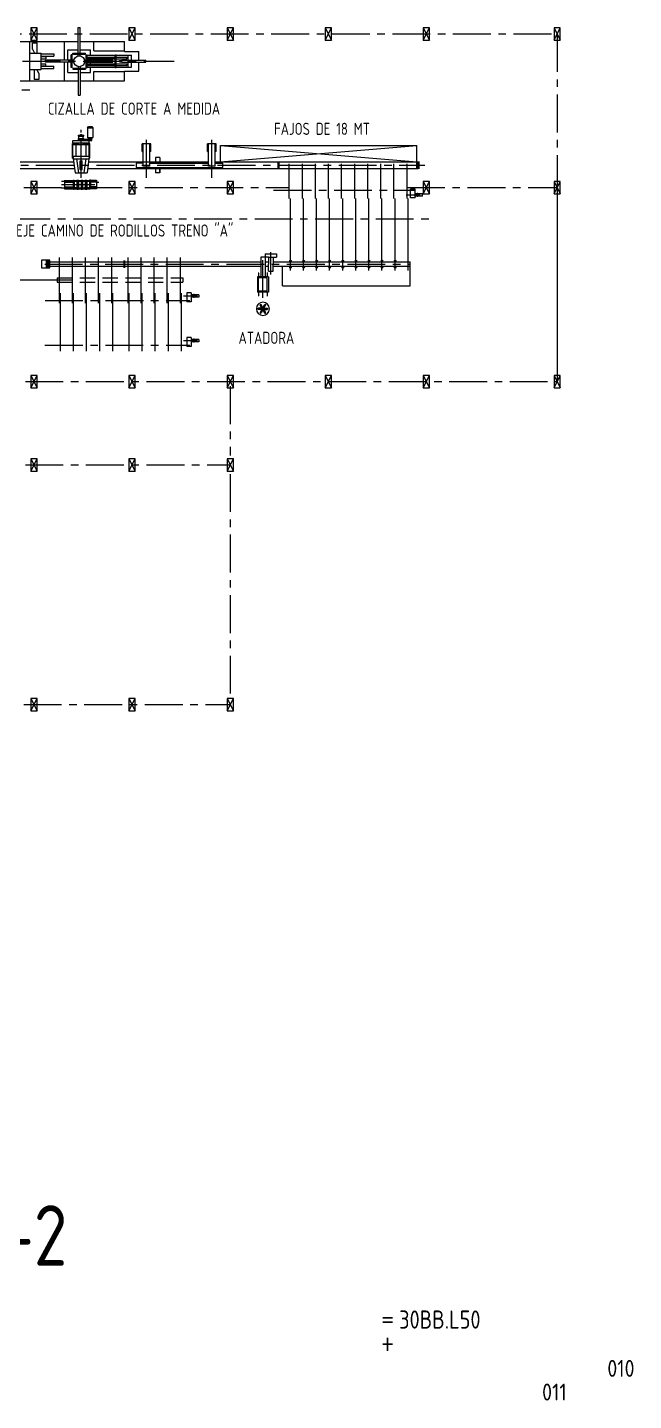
# Model space of a CAD drawing. Extents: x 10 to 414, y 6 to 241.
# Drawn here: x 313.9 to 414, y 5.6 to 232.5 of the extents above; entities that cross this region are included whole.
import ezdxf
from ezdxf.enums import TextEntityAlignment as Align

# ---------------------------------------------------------------- set-up
doc = ezdxf.new("R2010")
doc.units = 0
doc.header["$LTSCALE"] = 5
doc.header["$MEASUREMENT"] = 0
doc.linetypes.add('LINEA-LINEETTA', pattern=[2, 1.25, -0.25, 0.25, -0.25])
doc.linetypes.add('TRATTEGGIATA', pattern=[0.75, 0.5, -0.25])
doc.layers.get('0').update_dxf_attribs({"linetype": 'CONTINUOUS'})
for name, color, linetype in [('1', 7, 'LINEA-LINEETTA'), ('12', 3, 'CONTINUOUS'), ('2', 3, 'CONTINUOUS'), ('7', 7, 'CONTINUOUS'), ('ASSI', 2, 'CONTINUOUS'), ('CART', 7, 'CONTINUOUS'), ('COLONNA', 20, 'CONTINUOUS'), ('FINITURA', 3, 'CONTINUOUS'), ('FUTURO', 6, 'CONTINUOUS'), ('SCRITTE2', 7, 'CONTINUOUS')]:
    doc.layers.add(name, color=color, linetype=linetype)
doc.styles.add('DIN', font='DIN.shx', dxfattribs={"width": 0.85})
doc.styles.add('N', font='ROMANS', dxfattribs={"width": 0.85, "height": 3})

# ---------------------------------------------------------------- blocks, each defined once
blk = doc.blocks.new('COLON2')
at = {"layer": 'COLONNA'}
for p, q in [((-290, 565), (290, -565)), ((-290, -565), (290, 565)), ((-290, 565), (-290, -565)), ((290, 565), (-290, 565)), ((290, -565), (290, 565)), ((-290, -565), (290, -565))]:
    blk.add_line(p, q, dxfattribs=at)

msp = doc.modelspace()

# ---------------------------------------------------------------- linework, layer by layer
at = {"color": 20}
for p, q in [((345.84, 210.29), (378.24, 212.99)), ((345.84, 212.99), (378.24, 210.29)), ((345.84, 210.29), (345.84, 212.99)), ((378.24, 209.21), (378.24, 212.99)), ((317.63, 194.04), (316.25, 194.04)), ((316.25, 194.04), (316.25, 192.77)), ((317.08, 192.77), (317.08, 194.04)), ((321.45, 190.78), (296.5, 190.78)), ((316.25, 192.77), (317.63, 192.77))]:
    msp.add_line(p, q, dxfattribs=at)
at = {"color": 20, "linetype": 'TRATTEGGIATA'}
for p, q in [((318.85, 191.16), (339.57, 191.16)), ((318.85, 190.44), (339.57, 190.44))]:
    msp.add_line(p, q, dxfattribs=at)
at = {"color": 20}
for points, const_width in [([(355.38, 210.38), (355.38, 209.12)], 0.36), ([(378.47, 210.38), (378.47, 209.12)], 0.45), ([(329.94, 194.04), (329.94, 192.78)], 0.36)]:
    msp.add_lwpolyline(points, dxfattribs=dict(at, const_width=const_width))
msp.add_solid([(317.08, 192.77), (317.08, 194.04), (317.63, 192.77), (317.63, 194.04)], dxfattribs=at)
at = {"layer": '1', "color": 20}
for p, q in [((274.21, 231.43), (401.42, 231.43)), ((401.42, 231.43), (401.42, 174.01)), ((322.8, 207.68), (322.8, 215.62)), ((333.6, 207.68), (333.6, 213.99)), ((344.4, 207.68), (344.4, 213.99)), ((319.56, 207.09), (325.06, 207.09)), ((319.56, 206.55), (325.06, 206.55)), ((33.32, 206.05), (357.18, 206.05)), ((319.56, 206.01), (325.06, 206.01)), ((354.57, 205.61), (377.87, 205.61)), ((376.47, 204.84), (378.79, 204.84)), ((376.62, 206.05), (401.42, 206.05)), ((401.42, 205.28), (401.42, 174.01)), ((354.14, 191.72), (354.14, 195.38)), ((316.78, 193.41), (377.17, 193.41)), ((352.82, 187.83), (352.82, 194.8)), ((316.83, 187.38), (340.73, 187.38)), ((339.71, 188.15), (342.03, 188.15)), ((353.26, 186.78), (352.38, 185.26)), ((352.38, 186.78), (353.26, 185.26)), ((353.7, 186.02), (351.94, 186.02)), ((316.82, 180), (340.73, 180)), ((339.71, 180.77), (342.03, 180.77)), ((63.6, 174.01), (401.42, 174.01)), ((347.42, 173.24), (347.42, 161.77)), ((63.6, 160.24), (347.42, 160.24)), ((347.42, 158.71), (347.42, 122.17)), ((33.32, 120.64), (347.42, 120.64))]:
    msp.add_line(p, q, dxfattribs=at)
at = {"layer": '12', "color": 20}
for p, q in [((322.3, 228.24), (322.3, 232.51)), ((322.3, 232.51), (322.66, 232.51)), ((322.66, 228.24), (322.66, 232.51)), ((215.32, 230.17), (322.3, 230.17)), ((314.32, 223.69), (314.32, 230.17)), ((314.78, 228.9), (314.78, 229.96)), ((314.78, 229.96), (315.54, 229.96)), ((315.54, 228.28), (315.54, 229.96)), ((320.05, 227.11), (320.05, 230.17)), ((322.66, 230.17), (329.98, 230.17)), ((324.91, 228.64), (324.91, 230.17)), ((329.98, 228.55), (329.98, 230.17)), ((314.32, 228.28), (316.21, 228.28)), ((314.78, 228.9), (315.1, 228.28)), ((316.21, 225.58), (316.21, 228.28)), ((316.21, 228.13), (318.31, 228.13)), ((316.21, 227.77), (318.31, 227.77)), ((316.21, 227.7), (316.98, 227.7)), ((316.21, 227.34), (316.98, 227.34)), ((321.17, 227.11), (316.9, 227.11)), ((316.9, 226.75), (316.9, 227.11)), ((316.98, 227.7), (316.98, 227.34)), ((318.31, 228.13), (318.31, 227.77)), ((320.59, 228.82), (322.3, 228.82)), ((320.59, 227.11), (320.59, 228.82)), ((321.31, 227.99), (321.17, 227.99)), ((321.17, 225.87), (321.17, 227.99)), ((321.31, 225.87), (321.31, 227.99)), ((321.6, 227.11), (321.31, 227.11)), ((321.43, 228.1), (321.43, 228.24)), ((321.43, 228.24), (323.54, 228.24)), ((321.43, 228.1), (323.54, 228.1)), ((322.3, 227.81), (322.3, 228.1)), ((322.66, 228.82), (324.37, 228.82)), ((322.66, 227.81), (322.66, 228.1)), ((323.37, 227.11), (323.65, 227.11)), ((323.54, 228.1), (323.54, 228.24)), ((323.65, 227.99), (323.8, 227.99)), ((323.65, 225.87), (323.65, 227.99)), ((323.8, 225.87), (323.8, 227.99)), ((323.8, 227.92), (328.42, 227.92)), ((323.8, 227.6), (328.42, 227.6)), ((323.8, 227.47), (328.42, 227.47)), ((323.8, 227.33), (328.42, 227.33)), ((323.8, 227.11), (328.06, 227.11)), ((324.37, 227.92), (324.37, 228.82)), ((324.37, 227.11), (324.37, 227.47)), ((324.91, 228.64), (329.98, 228.64)), ((328.06, 226.75), (328.06, 227.11)), ((328.42, 227.99), (328.57, 227.99)), ((328.42, 225.87), (328.42, 227.99)), ((328.57, 225.87), (328.57, 227.99)), ((328.57, 227.92), (331.09, 227.92)), ((328.57, 227.6), (330.37, 227.6)), ((328.57, 227.33), (330.37, 227.33)), ((329.11, 226.82), (329.11, 227.04)), ((329.11, 227.04), (329.5, 227.04)), ((329.5, 227.11), (333.46, 227.11)), ((329.5, 226.75), (329.5, 227.11)), ((329.98, 228.55), (332.32, 228.55)), ((330.37, 227.33), (330.37, 227.6)), ((330.55, 225.94), (330.55, 227.92)), ((331.09, 225.94), (331.09, 227.92)), ((332.32, 227.11), (332.32, 228.55)), ((333.46, 226.75), (333.46, 227.11)), ((314.32, 225.58), (316.21, 225.58)), ((315.04, 225.58), (315.04, 223.9)), ((315.79, 224.95), (315.47, 225.58)), ((315.79, 224.95), (315.79, 223.9)), ((316.21, 226.52), (316.98, 226.52)), ((316.21, 226.16), (316.98, 226.16)), ((316.21, 226.09), (318.31, 226.09)), ((316.21, 225.73), (318.31, 225.73)), ((321.17, 226.75), (316.9, 226.75)), ((316.98, 226.16), (316.98, 226.52)), ((318.31, 225.73), (318.31, 226.09)), ((320.05, 223.69), (320.05, 226.75)), ((320.59, 225.04), (320.59, 226.75)), ((320.59, 225.04), (322.3, 225.04)), ((321.31, 225.87), (321.17, 225.87)), ((321.6, 226.75), (321.31, 226.75)), ((321.43, 225.76), (321.43, 225.61)), ((321.43, 225.76), (323.54, 225.76)), ((321.43, 225.61), (323.54, 225.61)), ((322.3, 226.05), (322.3, 225.76)), ((322.3, 225.61), (322.3, 221.35)), ((322.66, 226.05), (322.66, 225.76)), ((322.66, 225.61), (322.66, 221.35)), ((322.66, 225.04), (324.37, 225.04)), ((323.37, 226.75), (323.65, 226.75)), ((323.54, 225.76), (323.54, 225.61)), ((323.65, 225.87), (323.8, 225.87)), ((323.8, 226.75), (328.06, 226.75)), ((323.8, 226.52), (328.42, 226.52)), ((323.8, 226.39), (328.42, 226.39)), ((323.8, 226.25), (328.42, 226.25)), ((323.8, 225.94), (328.42, 225.94)), ((324.37, 226.39), (324.37, 226.75)), ((324.37, 225.04), (324.37, 225.94)), ((324.91, 223.69), (324.91, 225.22)), ((324.91, 225.22), (329.98, 225.22)), ((328.42, 225.87), (328.57, 225.87)), ((328.57, 226.52), (330.37, 226.52)), ((328.57, 226.25), (330.37, 226.25)), ((328.57, 225.94), (331.09, 225.94)), ((329.11, 226.82), (329.5, 226.82)), ((329.5, 226.75), (333.46, 226.75)), ((329.98, 223.69), (329.98, 225.31)), ((329.98, 225.31), (332.32, 225.31)), ((330.37, 226.25), (330.37, 226.52)), ((332.32, 225.31), (332.32, 226.75)), ((215.32, 223.69), (322.3, 223.69)), ((315.79, 223.9), (315.04, 223.9)), ((322.66, 223.69), (329.98, 223.69)), ((322.3, 221.35), (322.66, 221.35)), ((323.84, 215.94), (324.02, 216.12)), ((324.02, 216.12), (324.56, 216.12)), ((324.56, 216.12), (324.74, 215.94)), ((321.36, 210.93), (321.36, 213.34)), ((321.36, 213.34), (322.44, 213.34)), ((321.45, 213.45), (321.45, 213.81)), ((321.45, 213.81), (324.15, 213.81)), ((321.45, 213.45), (324.15, 213.45)), ((322.35, 214.53), (322.35, 214.71)), ((322.35, 214.71), (323.25, 214.71)), ((322.35, 214.53), (323.25, 214.53)), ((322.35, 213.81), (322.35, 214.17)), ((322.35, 214.17), (323.25, 214.17)), ((322.35, 214.14), (323.25, 214.14)), ((322.35, 214.03), (324.56, 214.03)), ((322.35, 213.99), (324.56, 213.99)), ((322.35, 213.96), (324.56, 213.96)), ((322.35, 213.85), (323.25, 213.85)), ((322.44, 214.17), (322.44, 214.53)), ((322.44, 213.16), (322.44, 213.45)), ((322.71, 214.8), (322.89, 214.8)), ((322.71, 214.71), (322.71, 214.8)), ((322.89, 214.71), (322.89, 214.8)), ((323.16, 214.17), (323.16, 214.53)), ((323.16, 213.16), (323.16, 213.45)), ((324.24, 213.34), (323.16, 213.34)), ((323.25, 214.53), (323.25, 214.71)), ((323.25, 213.81), (323.25, 214.17)), ((323.84, 214.32), (324.02, 214.14)), ((324.02, 213.85), (324.02, 214.14)), ((324.02, 214.14), (324.56, 214.14)), ((324.02, 213.85), (324.56, 213.85)), ((324.15, 213.45), (324.15, 213.81)), ((324.24, 210.93), (324.24, 213.34)), ((324.74, 214.32), (324.56, 214.14)), ((324.56, 213.85), (324.56, 214.14)), ((321.45, 211.22), (321.45, 213.16)), ((321.45, 213.16), (324.15, 213.16)), ((321.45, 211.23), (321.81, 208.5)), ((321.45, 211.22), (324.15, 211.22)), ((322, 211.22), (322, 213.16)), ((323.61, 211.22), (323.61, 213.16)), ((324.15, 211.23), (323.79, 208.5)), ((324.15, 211.22), (324.15, 213.16)), ((312.36, 210.29), (321.58, 210.29)), ((312.36, 209.21), (321.72, 209.21)), ((321.36, 210.93), (321.5, 210.93)), ((321.5, 210.82), (324.11, 210.82)), ((322.05, 210.82), (322.36, 208.49)), ((322.62, 210.47), (322.98, 210.47)), ((322.62, 209.03), (322.62, 210.47)), ((322.62, 209.03), (322.98, 209.03)), ((322.98, 209.03), (322.98, 210.47)), ((323.56, 210.82), (323.25, 208.49)), ((324.24, 210.93), (324.11, 210.93)), ((320.05, 207.27), (320.05, 205.83)), ((320.05, 207.23), (321.49, 207.23)), ((320.05, 207.14), (321.49, 207.14)), ((321.49, 207.03), (320.05, 207.03)), ((320.05, 206.94), (321.49, 206.94)), ((321.49, 207.27), (321.49, 205.83)), ((321.49, 207.27), (321.53, 207.27)), ((321.53, 207.3), (321.53, 205.79)), ((321.53, 207.3), (321.64, 207.3)), ((321.64, 207.3), (321.64, 205.79)), ((321.64, 207.23), (322.09, 207.23)), ((321.64, 207.09), (322.09, 207.09)), ((321.81, 208.49), (323.79, 208.49)), ((322.09, 207.3), (322.09, 205.79)), ((322.09, 207.3), (322.34, 207.3)), ((322.12, 207.3), (322.12, 205.79)), ((322.16, 207.3), (322.16, 205.79)), ((322.34, 207.3), (322.34, 205.79)), ((322.34, 207.23), (322.79, 207.23)), ((322.79, 207.3), (322.79, 205.79)), ((322.79, 207.3), (323.04, 207.3)), ((322.83, 207.3), (322.83, 205.79)), ((322.86, 207.3), (322.86, 205.79)), ((323.04, 207.3), (323.04, 205.79)), ((323.04, 207.23), (323.49, 207.23)), ((323.04, 207.09), (323.49, 207.09)), ((323.49, 207.3), (323.49, 205.79)), ((323.49, 207.3), (323.74, 207.3)), ((323.49, 207.3), (323.74, 207.3)), ((323.53, 207.3), (323.53, 205.79)), ((323.53, 207.3), (323.53, 205.79)), ((323.56, 207.3), (323.56, 205.79)), ((323.56, 207.3), (323.56, 205.79)), ((323.74, 207.3), (323.74, 205.79)), ((323.74, 207.3), (323.74, 205.79)), ((323.74, 207.23), (324.19, 207.23)), ((323.74, 207.09), (324.19, 207.09)), ((324.19, 207.3), (324.19, 205.79)), ((324.3, 207.3), (324.19, 207.3)), ((324.3, 207.3), (324.3, 205.79)), ((324.34, 207.27), (324.3, 207.27)), ((324.34, 207.27), (324.34, 205.83)), ((325.33, 207.23), (324.34, 207.23)), ((325.33, 207.14), (324.34, 207.14)), ((324.34, 207.03), (325.33, 207.03)), ((325.33, 206.94), (324.34, 206.94)), ((325.33, 207.27), (325.33, 205.83)), ((325.36, 206.95), (325.72, 206.95)), ((320.05, 206.15), (321.49, 206.15)), ((320.05, 206.06), (321.49, 206.06)), ((320.05, 205.95), (321.49, 205.95)), ((320.05, 205.86), (321.49, 205.86)), ((321.49, 205.83), (321.53, 205.83)), ((321.53, 205.79), (321.64, 205.79)), ((321.64, 206.01), (322.09, 206.01)), ((321.64, 205.86), (322.09, 205.86)), ((322.09, 205.79), (322.34, 205.79)), ((322.34, 205.86), (322.79, 205.86)), ((322.79, 205.79), (323.04, 205.79)), ((323.04, 206.01), (323.49, 206.01)), ((323.04, 205.86), (323.49, 205.86)), ((323.49, 205.79), (323.74, 205.79)), ((323.49, 205.79), (323.74, 205.79)), ((323.74, 206.01), (324.19, 206.01)), ((323.74, 205.86), (324.19, 205.86)), ((324.3, 205.79), (324.19, 205.79)), ((324.34, 205.83), (324.3, 205.83)), ((325.33, 206.15), (324.34, 206.15)), ((325.33, 206.06), (324.34, 206.06)), ((325.33, 205.95), (324.34, 205.95)), ((325.33, 205.86), (324.34, 205.86))]:
    msp.add_line(p, q, dxfattribs=at)
at = {"layer": '12', "color": 20, "linetype": 'LINEA-LINEETTA'}
msp.add_line((143.14, 226.93), (338.17, 226.93), dxfattribs=at)
at = {"layer": '12', "color": 20, "linetype": 'Continuous'}
for p, q in [((323.84, 215.94), (324.74, 215.94)), ((323.84, 215.94), (323.84, 214.32)), ((324.74, 215.94), (324.74, 214.32)), ((323.84, 214.32), (324.74, 214.32))]:
    msp.add_line(p, q, dxfattribs=at)
at = {"layer": '12', "color": 20}
for centre, radius in [((322.48, 226.93), 0.9), ((357.38, 193.94), 0.13), ((357.38, 192.87), 0.13), ((359.54, 193.94), 0.13), ((359.54, 192.87), 0.13), ((361.7, 193.94), 0.13), ((361.7, 192.87), 0.13), ((363.86, 193.94), 0.13), ((363.86, 192.87), 0.13), ((366.02, 193.94), 0.13), ((366.02, 192.87), 0.13), ((368.18, 193.94), 0.13), ((368.18, 192.87), 0.13), ((370.34, 193.94), 0.13), ((370.34, 192.87), 0.13), ((372.5, 193.94), 0.13), ((372.5, 192.87), 0.13), ((374.66, 193.94), 0.13), ((374.66, 192.87), 0.13)]:
    msp.add_circle(centre, radius, dxfattribs=at)
at = {"layer": '2', "color": 20}
for p, q in [((345.84, 212.99), (378.24, 212.99)), ((323.89, 209.21), (378.47, 209.21)), ((324.03, 210.29), (333.96, 210.29)), ((334.14, 210.29), (343.86, 210.29)), ((344.94, 210.29), (378.47, 210.29)), ((353.76, 194.54), (353.2, 194.54)), ((354.53, 194.54), (355.08, 194.54))]:
    msp.add_line(p, q, dxfattribs=at)
at = {"layer": '7', "color": 20, "linetype": 'Continuous'}
for p, q in [((357.18, 204.26), (357.18, 209.98)), ((359.34, 204.26), (359.34, 209.98)), ((361.5, 204.26), (361.5, 209.98)), ((363.66, 204.26), (363.66, 209.98)), ((365.82, 204.26), (365.82, 209.98)), ((367.98, 204.26), (367.98, 209.98)), ((370.14, 204.26), (370.14, 209.98)), ((372.3, 204.26), (372.3, 209.98)), ((374.46, 204.26), (374.46, 209.98)), ((376.62, 204.26), (376.62, 209.98)), ((357.36, 192.33), (357.36, 204.26)), ((359.52, 192.33), (359.52, 204.26)), ((361.68, 192.33), (361.68, 204.26)), ((363.84, 192.33), (363.84, 204.26)), ((366, 192.33), (366, 204.26)), ((368.16, 192.33), (368.16, 204.26)), ((370.32, 192.33), (370.32, 204.26)), ((372.48, 192.33), (372.48, 204.26)), ((374.64, 192.33), (374.64, 204.26)), ((376.8, 192.33), (376.8, 204.26)), ((377.94, 205.79), (377.22, 205.79)), ((377.22, 204.35), (377.22, 205.79)), ((377.94, 204.35), (377.22, 204.35)), ((377.94, 204.35), (377.94, 205.79)), ((378.3, 205.02), (377.94, 205.02)), ((378.3, 204.66), (377.94, 204.66)), ((378.39, 205.1), (378.3, 205.1)), ((378.3, 204.58), (378.3, 205.1)), ((378.39, 204.58), (378.3, 204.58)), ((378.39, 204.58), (378.39, 205.1)), ((379.2, 205.02), (378.39, 205.02)), ((379.2, 204.66), (378.39, 204.66)), ((379.2, 204.66), (379.2, 205.02)), ((317.63, 193.77), (352.46, 193.77)), ((317.63, 193.05), (352.46, 193.05)), ((319.21, 186.97), (319.21, 194.5)), ((321.37, 186.97), (321.37, 194.5)), ((323.53, 186.97), (323.53, 194.5)), ((325.69, 186.97), (325.69, 194.5)), ((327.85, 186.97), (327.85, 194.5)), ((330.55, 186.97), (330.55, 194.5)), ((332.71, 186.97), (332.71, 194.5)), ((334.87, 186.97), (334.87, 194.5)), ((337.03, 186.97), (337.03, 194.5)), ((339.19, 186.97), (339.19, 194.5)), ((353.18, 194.54), (352.46, 194.54)), ((352.46, 194.54), (352.46, 191.3)), ((353.18, 194.54), (353.18, 191.3)), ((353.18, 193.77), (353.76, 193.77)), ((353.18, 193.05), (353.76, 193.05)), ((353.2, 195.08), (353.2, 194.54)), ((353.2, 195.08), (355.08, 195.08)), ((353.76, 194.54), (354.53, 194.54)), ((353.76, 194.54), (353.76, 193.4)), ((353.76, 192.27), (353.76, 193.4)), ((354.53, 194.54), (354.53, 193.4)), ((354.53, 193.77), (377.16, 193.77)), ((354.53, 192.27), (354.53, 193.4)), ((354.53, 193.05), (377.16, 193.05)), ((355.08, 195.08), (355.08, 194.54)), ((351.92, 191.3), (351.92, 188.78)), ((353.72, 191.3), (351.92, 191.3)), ((352.17, 191.93), (352.03, 191.93)), ((352.1, 191.93), (352.1, 191.3)), ((352.1, 188.96), (352.1, 191.12)), ((353.54, 191.12), (352.1, 191.12)), ((353.61, 191.93), (353.47, 191.93)), ((353.54, 191.93), (353.54, 191.3)), ((353.54, 188.96), (353.54, 191.12)), ((353.72, 191.3), (353.72, 188.78)), ((353.76, 192.27), (354.53, 192.27)), ((319.39, 179.01), (319.39, 188.59)), ((321.55, 179.01), (321.55, 188.59)), ((323.71, 179.01), (323.71, 188.59)), ((325.87, 179.01), (325.87, 188.59)), ((328.03, 179.01), (328.03, 188.59)), ((330.73, 179.01), (330.73, 188.59)), ((332.89, 179.01), (332.89, 188.59)), ((335.05, 179.01), (335.05, 188.59)), ((337.21, 179.01), (337.21, 188.59)), ((339.37, 179.01), (339.37, 188.59)), ((340.99, 188.64), (340.27, 188.64)), ((340.27, 188.64), (340.27, 187.2)), ((340.99, 188.64), (340.99, 187.2)), ((341.35, 188.33), (340.99, 188.33)), ((341.44, 188.41), (341.35, 188.41)), ((341.35, 188.41), (341.35, 187.89)), ((341.44, 188.41), (341.44, 187.89)), ((342.25, 188.33), (341.44, 188.33)), ((342.25, 188.33), (342.25, 187.97)), ((353.72, 188.78), (351.92, 188.78)), ((353.54, 188.96), (352.1, 188.96)), ((352.1, 188.78), (352.1, 188.15)), ((353.54, 188.78), (353.54, 188.15)), ((356.08, 189.81), (377.16, 189.81)), ((340.99, 187.2), (340.27, 187.2)), ((341.35, 187.97), (340.99, 187.97)), ((341.44, 187.89), (341.35, 187.89)), ((342.25, 187.97), (341.44, 187.97)), ((352.17, 188.15), (352.03, 188.15)), ((352.56, 186.11), (352.1, 186.11)), ((352.61, 186.2), (352.38, 186.6)), ((352.77, 186.29), (352.54, 186.69)), ((352.87, 186.29), (353.1, 186.69)), ((353.02, 186.2), (353.26, 186.6)), ((353.07, 186.11), (353.54, 186.11)), ((353.61, 188.15), (353.47, 188.15)), ((352.56, 185.93), (352.1, 185.93)), ((352.61, 185.85), (352.38, 185.44)), ((352.77, 185.76), (352.54, 185.35)), ((352.87, 185.76), (353.1, 185.35)), ((353.02, 185.85), (353.26, 185.44)), ((353.07, 185.93), (353.54, 185.93)), ((340.27, 181.26), (340.27, 179.82)), ((340.99, 181.26), (340.27, 181.26)), ((340.99, 179.82), (340.27, 179.82)), ((340.99, 181.26), (340.99, 179.82)), ((341.35, 180.95), (340.99, 180.95)), ((341.35, 180.59), (340.99, 180.59)), ((341.35, 181.03), (341.35, 180.51)), ((341.44, 181.03), (341.35, 181.03)), ((341.44, 180.51), (341.35, 180.51)), ((341.44, 181.03), (341.44, 180.51)), ((342.25, 180.95), (341.44, 180.95)), ((342.25, 180.59), (341.44, 180.59)), ((342.25, 180.95), (342.25, 180.59))]:
    msp.add_line(p, q, dxfattribs=at)
at = {"layer": '7', "color": 20}
for p, q in [((356.08, 189.81), (356.08, 193.05)), ((377.16, 193.05), (377.16, 193.77)), ((377.16, 189.81), (377.16, 193.05))]:
    msp.add_line(p, q, dxfattribs=at)
at = {"layer": '7', "color": 20, "linetype": 'TRATTEGGIATA'}
for p, q in [((318.85, 191.16), (318.85, 190.44)), ((339.57, 191.16), (339.57, 190.44))]:
    msp.add_line(p, q, dxfattribs=at)
at = {"layer": '7', "color": 20, "linetype": 'Continuous'}
for centre, radius, start, end in [((352.82, 186.02), 1.08, 0, 180), ((353.54, 186.02), 0.09, 270, 90), ((352.82, 186.02), 1.08, 180, 0), ((352.46, 185.4), 0.09, 150, 330), ((353.18, 185.4), 0.09, 210, 30)]:
    msp.add_arc(centre, radius, start, end, dxfattribs=at)
at = {"layer": '7', "color": 4, "linetype": 'Continuous', "extrusion": (0, 0, -1)}
for centre, radius, start, end in [((-352.1, 186.02), 0.09, 270, 90), ((-352.46, 186.65), 0.09, 330, 150), ((-352.82, 186.02), 0.27, 0, 180), ((-353.18, 186.65), 0.09, 30, 210), ((-352.82, 186.02), 0.27, 180, 0)]:
    msp.add_arc(centre, radius, start, end, dxfattribs=at)
at = {"layer": 'ASSI', "color": 20, "linetype": 'LINEA-LINEETTA'}
for p, q in [((53.01, 222.22), (314.34, 222.22)), ((215.34, 209.75), (379.56, 209.75))]:
    msp.add_line(p, q, dxfattribs=at)
at = {"layer": 'FINITURA', "color": 20, "linetype": 'Continuous'}
for p, q in [((334.32, 213.26), (332.88, 213.26)), ((334.32, 213.26), (332.88, 213.26)), ((332.88, 212), (332.88, 213.26)), ((332.88, 212), (332.88, 213.26)), ((333.06, 209.57), (333.06, 213.26)), ((333.06, 209.57), (333.06, 213.26)), ((334.14, 209.57), (334.14, 213.26)), ((334.14, 209.57), (334.14, 213.26)), ((334.32, 212), (334.32, 213.26)), ((334.32, 212), (334.32, 213.26)), ((343.68, 212), (343.68, 213.26)), ((343.68, 212), (343.68, 213.26)), ((345.12, 213.26), (343.68, 213.26)), ((345.12, 213.26), (343.68, 213.26)), ((343.86, 209.57), (343.86, 213.26)), ((343.86, 209.57), (343.86, 213.26)), ((344.94, 209.57), (344.94, 213.26)), ((344.94, 209.57), (344.94, 213.26)), ((345.12, 212), (345.12, 213.26)), ((345.12, 212), (345.12, 213.26)), ((345.12, 212.99), (345.12, 213.26)), ((345.12, 212.99), (345.12, 213.26)), ((332.88, 212), (333.06, 212)), ((332.88, 212), (333.06, 212)), ((334.32, 212), (334.14, 212)), ((334.32, 212), (334.14, 212)), ((335.07, 211.01), (335.07, 210.11)), ((335.77, 211.01), (335.07, 211.01)), ((335.77, 211.01), (335.77, 210.11)), ((343.68, 212), (343.86, 212)), ((343.68, 212), (343.86, 212)), ((345.12, 212), (344.94, 212)), ((345.12, 212), (344.94, 212)), ((333.06, 210.11), (331.87, 210.11)), ((333.06, 210.11), (331.87, 210.11)), ((331.87, 210.11), (331.87, 209.39)), ((331.87, 210.11), (331.87, 209.39)), ((331.87, 209.39), (346.2, 209.39)), ((331.87, 209.39), (346.2, 209.39)), ((334.14, 209.57), (333.06, 209.57)), ((334.14, 209.57), (333.06, 209.57)), ((334.14, 210.11), (343.86, 210.11)), ((334.14, 210.11), (343.86, 210.11)), ((334.14, 210.11), (343.86, 210.11)), ((334.14, 210.11), (343.86, 210.11)), ((335.07, 210.83), (335.07, 210.11)), ((335.07, 209.39), (335.07, 208.49)), ((335.77, 210.83), (335.77, 210.11)), ((335.77, 208.67), (335.77, 209.39)), ((335.77, 209.39), (335.77, 208.49)), ((344.94, 209.57), (343.86, 209.57)), ((344.94, 209.57), (343.86, 209.57)), ((344.94, 210.11), (346.2, 210.11)), ((344.94, 210.11), (346.2, 210.11)), ((346.2, 209.39), (346.2, 210.11)), ((346.2, 209.39), (346.2, 210.11)), ((335.77, 208.49), (335.07, 208.49))]:
    msp.add_line(p, q, dxfattribs=at)
at = {"layer": 'FUTURO', "color": 20, "linetype": 'LINEA-LINEETTA'}
msp.add_line((271.46, 200.89), (380.65, 200.89), dxfattribs=at)
at = {"layer": 'SCRITTE2', "color": 20}
msp.add_line((317.63, 192.77), (317.63, 194.04), dxfattribs=at)

# ---------------------------------------------------------------- block references
at = {"layer": 'COLONNA', "color": 20, "xscale": 0.0018, "yscale": 0.0018, "zscale": 0.0018}
for p in [(315.02, 231.43), (331.22, 231.43), (347.42, 231.43), (363.62, 231.43), (379.82, 231.43), (401.42, 231.43), (315.02, 206.05), (331.22, 206.05), (347.42, 206.05), (379.82, 206.05), (401.42, 206.05), (315.02, 174.01), (331.22, 174.01), (347.42, 174.01), (363.62, 174.01), (379.82, 174.01), (401.42, 174.01), (315.02, 160.24), (331.22, 160.24), (347.42, 160.24), (315.02, 120.64), (331.22, 120.64), (347.42, 120.64)]:
    msp.add_blockref('COLON2', p, dxfattribs=at)

# ---------------------------------------------------------------- texts
at = {"color": 2, "insert": (231.05, 37.92), "char_height": 10, "width": 111.0411, "attachment_point": 1, "style": 'DIN'}
msp.add_mtext('626.16E-007-010-2', dxfattribs=at)
at = {"layer": '12', "color": 7, "style": 'DIN', "width": 0.8}
msp.add_text('EJE CAMINO DE RODILLOS TRENO "A"', height=2, dxfattribs=at).set_placement((330, 197.96), align=Align.CENTER)
at = {"layer": 'CART', "color": 3, "style": 'N', "width": 0.85}
for s, p in [('=', (372.24, 17.91)), ('+', (372.24, 13.87))]:
    msp.add_text(s, height=2.5, dxfattribs=at).set_placement(p)
at = {"layer": 'CART', "color": 3, "style": 'DIN', "width": 0.85}
msp.add_attdef('30BB.L50', text='', height=3, dxfattribs=at).set_placement((375.33, 16.63), align=Align.BOTTOM_LEFT)
at = {"layer": 'CART', "color": 2, "style": 'DIN', "width": 0.9, "flags": 1}
msp.add_attdef('010', text='', height=2.8, dxfattribs=at).set_placement((414.2, 9.56), align=Align.RIGHT)
at = {"layer": 'CART', "color": 7, "style": 'DIN', "width": 0.9, "flags": 1}
msp.add_attdef('011', (398.93, 5.65), '', height=2.8, dxfattribs=at)
at = {"layer": 'SCRITTE2', "color": 7, "style": 'DIN', "width": 0.8}
for s, p in [('CIZALLA DE CORTE A MEDIDA', (331.53, 218.1)), ('FAJOS DE 18 MT', (362.59, 214.76)), ('ATADORA', (353.39, 180.23))]:
    msp.add_text(s, height=2, dxfattribs=at).set_placement(p, align=Align.CENTER)

doc.saveas('drawing.dxf')
